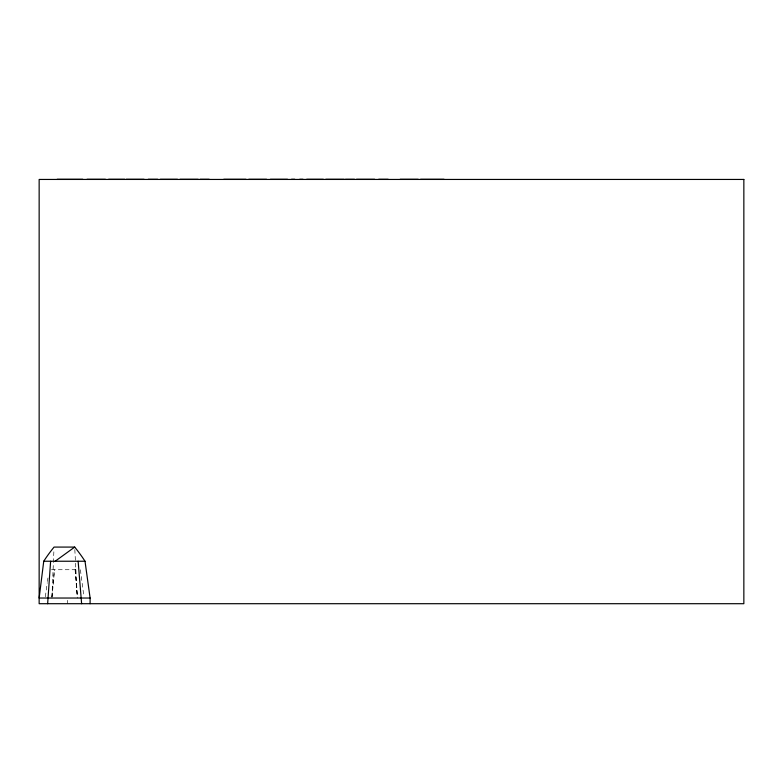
<?xml version="1.0" encoding="UTF-8"?>
<svg xmlns="http://www.w3.org/2000/svg" width="783" height="783" viewBox="0 0 783 783"><rect width="100%" height="100%" fill="white"/><g stroke="black" fill="none" stroke-linecap="round" stroke-linejoin="round"><path stroke-width="0.59" stroke-dasharray="3.92 2.94" d="M51.942 596.822L53.949 549.509M51.942 598.036L54.546 569.73M51.884 596.861L54.409 569.73M45.336 596.861L47.274 582.709M47.44 581.524L47.929 577.981M51.453 569.73L78.192 569.73M80.385 569.73L83.947 596.861M75.237 569.73L77.4 596.861M75.099 569.73L77.321 598.036M74.825 549.509L77.302 596.822M67.455 600.307L67.455 603.703"/><path stroke-width="1.17" d="M50.611 561.235L47.646 603.703M90.104 598.036L85.014 561.235A28.628 4.972 52.6 0 0 74.698 547.082L54.056 547.082A28.628 4.972 -52.6 0 0 43.74 561.235L39.15 598.036L90.104 598.036L90.104 603.703M55.162 561.235L74.698 547.082M57.13 179.297L82.812 179.297M86.982 179.297L105.46 179.297M108.602 179.297L124.791 179.297M126.249 179.297L144.092 179.297M148.212 179.297L157.716 179.297M160.309 179.297L177.506 179.297M180.002 179.297L198.207 179.297M200.125 179.297L209.208 179.297M223.742 179.297L245.999 179.297M248.749 179.297L266.582 179.297M270.36 179.297L287.557 179.297M291.482 179.297L294.77 179.297M299.693 179.297L303.031 179.297M306.662 179.297L323.379 179.297M325.757 179.297L344.226 179.297M345.45 179.297L354.533 179.297M356.49 179.297L374.695 179.297M378.688 179.297L388.192 179.297M400.172 179.297L418.23 179.297M420.54 179.297L444.069 179.297M43.74 561.235L85.014 561.235M78.134 561.235L81.618 603.703M743.85 179.444L39.15 179.444L39.15 603.703L743.85 603.703L743.85 179.444"/></g></svg>
